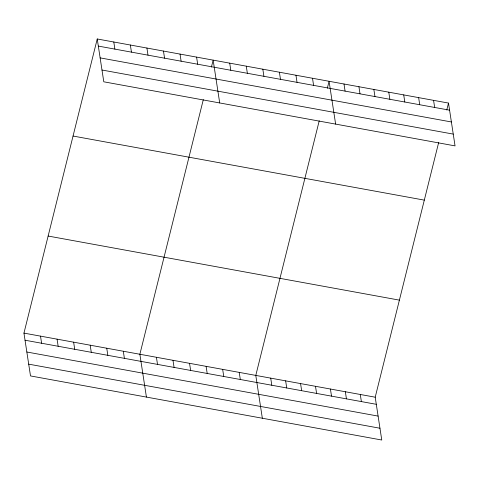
<?xml version="1.0" encoding="UTF-8"?>
<svg xmlns="http://www.w3.org/2000/svg" width="479" height="479" viewBox="0 0 479 479"><rect width="100%" height="100%" fill="white"/><g stroke="black" fill="none" stroke-linecap="round" stroke-linejoin="round"><path stroke-width="0.72" d="M438.65 142.586L375.213 397.199L381.763 440.021L30.5 375.931L23.95 333.109L97.237 38.979L448.5 103.069L455.05 145.891L103.787 81.801L97.237 38.979M203.306 99.644L139.868 354.256L146.418 397.079M211.425 67.06L213.149 60.126L219.705 102.949M319.224 120.798L255.786 375.41L262.336 418.233M327.343 88.208L329.067 81.28L335.623 124.103M446.769 110.002L448.5 103.069M98.321 46.092L449.583 110.182M100.129 57.875L451.392 121.965M101.985 70.018L453.248 134.108M73.047 136.042L424.316 200.132M48.134 236.045L399.396 300.135M23.95 333.109L375.213 397.199M25.04 340.222L376.302 404.312M26.842 352.005L378.105 416.095M28.698 364.148L379.961 428.238M433.567 100.345L434.657 107.458M418.64 97.62L419.73 104.733M403.713 94.896L404.797 102.009M388.78 92.172L389.87 99.285M373.854 89.447L374.943 96.56M358.927 86.723L360.016 93.842M343.994 83.999L345.084 91.118M312.506 78.257L313.595 85.37M360.286 394.474L361.376 401.588M345.353 391.75L346.443 398.863M295.95 75.233L297.04 82.346M330.426 389.026L331.516 396.139M279.389 72.215L280.478 79.328M315.499 386.302L316.589 393.415M262.827 69.192L263.917 76.305M300.567 383.577L301.656 390.69M246.272 66.174L247.362 73.287M285.64 380.853L286.729 387.972M229.71 63.15L230.8 70.263M270.713 378.129L271.803 385.248M196.594 57.109L197.677 64.222M239.225 372.387L240.314 379.5M180.032 54.085L181.122 61.198M222.663 369.363L223.753 376.476M163.471 51.061L164.56 58.181M206.108 366.345L207.191 373.458M146.915 48.044L147.999 55.157M189.546 363.321L190.636 370.435M130.354 45.02L131.444 52.133M172.985 360.304L174.075 367.417M113.792 42.002L114.882 49.115M156.423 357.28L157.513 364.393M123.307 351.239L124.396 358.352M106.745 348.215L107.835 355.328M90.19 345.191L91.279 352.31M73.628 342.174L74.718 349.287M57.067 339.15L58.157 346.263M40.511 336.132L41.595 343.245"/></g></svg>
